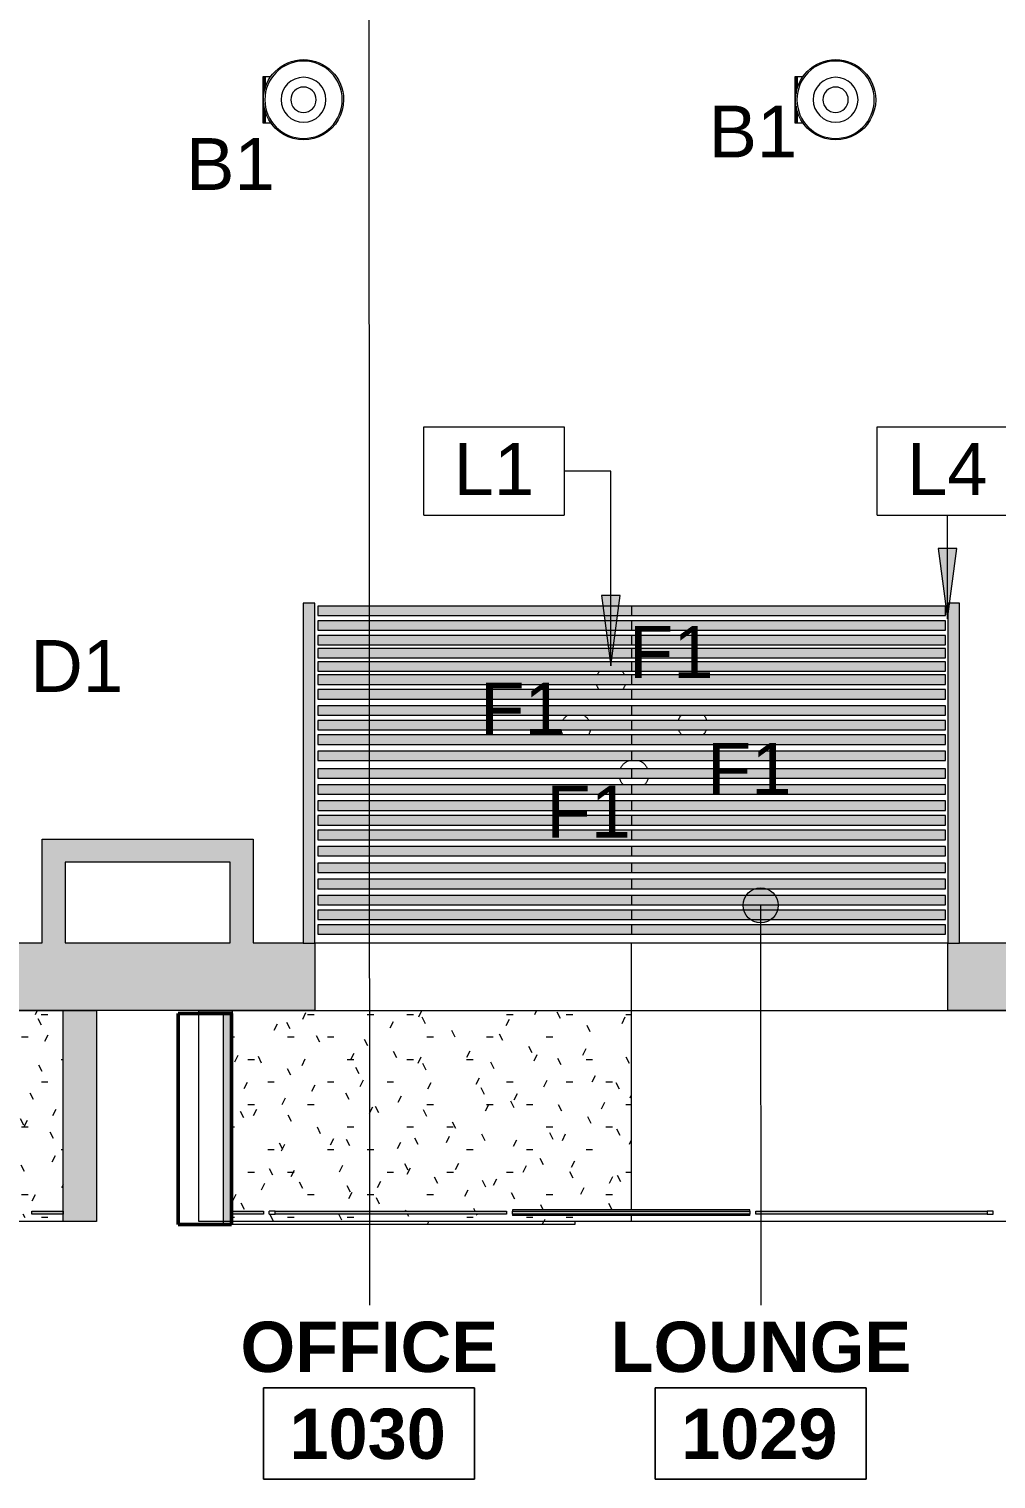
# Model space of a CAD drawing. Header units: inches. Extents: x 4387 to 7158, y 1246 to 2590.
# Drawn here: x 5449.2 to 5614.2, y 1260.9 to 1508.3 of the extents above; entities that cross this region are included whole.
import ezdxf

# ---------------------------------------------------------------- set-up
doc = ezdxf.new("R2010")
doc.units = ezdxf.units.IN
doc.header["$MEASUREMENT"] = 0
for name, color, linetype, lineweight in [('A-ANNO-KEYN', 231, 'Continuous', 9), ('A-AREA-IDEN', 2, 'Continuous', 9), ('A-CLNG', 13, 'Continuous', 13), ('A-CLNG-PATT', 13, 'Continuous', 13), ('A-DETL', 90, 'Continuous', 9), ('A-DETL-GENF', 92, 'Continuous', 9), ('A-GENM', 13, 'Continuous', 9), ('A-GLAZ-CURT', 52, 'Continuous', 13), ('A-GLAZ-CWMG', 51, 'Continuous', 13), ('A-WALL', 113, 'Continuous', 13), ('A-WALL-PATT', 111, 'Continuous', 13), ('E-LITE-EQPM', 33, 'Continuous', 9), ('E-LITE-EQPM-IDEN', 33, 'Continuous', 9)]:
    doc.layers.add(name, color=color, linetype=linetype, lineweight=lineweight)
doc.styles.add('Arial', font='arial.ttf', dxfattribs={"height": 8.851796})
doc.styles.add('Swis721 Lt BT_B', font='', dxfattribs={"height": 8.583975})
doc.styles.get('Swis721 Lt BT_B').set_extended_font_data('Swis721 Lt BT', bold=True)

# ---------------------------------------------------------------- blocks, each defined once
blk = doc.blocks.new('System Panel - Glazed-5120250-10TH FLOOR RCP')
at = {"layer": 'A-GLAZ-CURT'}
blk.add_hatch(color=10, dxfattribs=at).paths.add_polyline_path([(-19.25, 0.25), (-19.25, -0.25), (20.25, -0.25), (20.25, 0.25)], flags=0)
at = {"layer": 'A-GLAZ-CURT', "color": 55}
for p, q in [((-20.25, 0.25), (-20.25, -0.25)), ((-19.25, 0.25), (-20.25, 0.25)), ((-20.25, -0.25), (-19.25, -0.25))]:
    blk.add_line(p, q, dxfattribs=at)
at = {"layer": 'A-GLAZ-CURT', "color": 8, "lineweight": 20}
for p, q in [((-19.25, -0.25), (-19.25, 0.25)), ((-19.25, 0.25), (20.25, 0.25)), ((20.25, 0.25), (20.25, -0.25)), ((20.25, -0.25), (-19.25, -0.25))]:
    blk.add_line(p, q, dxfattribs=at)
blk = doc.blocks.new('System Panel - Glazed-4413610-10TH FLOOR RCP')
at = {"layer": 'A-GLAZ-CURT'}
blk.add_hatch(color=10, dxfattribs=at).paths.add_polyline_path([(20.25, 0.25), (-20.25, 0.25), (-20.25, -0.25), (20.25, -0.25)], flags=0)
at = {"layer": 'A-GLAZ-CURT', "color": 8, "lineweight": 20}
for p, q in [((-20.25, -0.25), (-20.25, 0.25)), ((-20.25, 0.25), (20.25, 0.25)), ((20.25, 0.25), (20.25, -0.25)), ((20.25, -0.25), (-20.25, -0.25))]:
    blk.add_line(p, q, dxfattribs=at)
blk = doc.blocks.new('System Panel - Glazed-5120251-10TH FLOOR RCP')
at = {"layer": 'A-GLAZ-CURT'}
blk.add_hatch(color=10, dxfattribs=at).paths.add_polyline_path([(-16.85, 0.25), (-20.25, 0.25), (-20.25, -0.25), (19.25, -0.25), (19.25, 0.25)], flags=0)
at = {"layer": 'A-GLAZ-CURT', "color": 8, "lineweight": 20}
for p, q in [((-20.25, -0.25), (-20.25, 0.25)), ((-20.25, 0.25), (19.25, 0.25)), ((19.25, 0.25), (19.25, -0.25)), ((19.25, -0.25), (-20.25, -0.25))]:
    blk.add_line(p, q, dxfattribs=at)
at = {"layer": 'A-GLAZ-CURT', "color": 55}
for p, q in [((20.25, 0.25), (19.25, 0.25)), ((20.25, 0.25), (20.25, -0.25)), ((19.25, -0.25), (20.25, -0.25))]:
    blk.add_line(p, q, dxfattribs=at)
blk = doc.blocks.new('System Panel - Glazed-5120255-10TH FLOOR RCP')
at = {"layer": 'A-GLAZ-CURT'}
blk.add_hatch(color=10, dxfattribs=at).paths.add_polyline_path([(-4.75, 0.25), (-4.75, -0.25), (0.58, -0.25), (0.58, 0.25)], flags=0)
at = {"layer": 'A-GLAZ-CURT', "color": 8, "lineweight": 20}
for p, q in [((-4.75, -0.25), (-4.75, 0.25)), ((-4.75, 0.25), (0.58, 0.25)), ((0.58, 0.25), (0.58, -0.25)), ((0.58, -0.25), (-4.75, -0.25))]:
    blk.add_line(p, q, dxfattribs=at)
blk = doc.blocks.new('Rectangular Mullion - 1_ Square-4413600-10TH FLOOR RCP')
at = {"layer": 'A-GLAZ-CWMG', "color": 55}
for p, q in [((5531.71, 1306.86), (5531.71, 1306.61)), ((5572.21, 1306.86), (5531.71, 1306.86)), ((5531.71, 1306.11), (5531.71, 1305.86)), ((5572.21, 1306.61), (5572.21, 1306.86)), ((5572.21, 1305.86), (5572.21, 1306.11)), ((5572.21, 1305.86), (5531.71, 1305.86))]:
    blk.add_line(p, q, dxfattribs=at)
blk = doc.blocks.new('System Panel - Glazed-5120256-10TH FLOOR RCP')
at = {"layer": 'A-GLAZ-CURT'}
blk.add_hatch(color=10, dxfattribs=at).paths.add_polyline_path([(0.58, -0.25), (0.58, 0.25), (-4.75, 0.25), (-4.75, -0.25)], flags=0)
at = {"layer": 'A-GLAZ-CURT', "color": 8, "lineweight": 20}
for p, q in [((-4.75, -0.25), (-4.75, 0.25)), ((-4.75, 0.25), (0.58, 0.25)), ((0.58, 0.25), (0.58, -0.25)), ((0.58, -0.25), (-4.75, -0.25))]:
    blk.add_line(p, q, dxfattribs=at)
blk = doc.blocks.new('L-Surface Mounted Downlight - B - DOWNLIGHT_ SURFACE MOUNTED-5054385-10TH FLOOR RCP')
at = {"layer": 'A-GENM'}
for p, q in [((-6.96, 3.92), (-5.54, 3.92)), ((-6.96, -3.92), (-6.96, 3.92)), ((-6.7, 3.92), (-6.7, 1.07)), ((-6.54, 1.94), (-6.54, 3.92)), ((-6.7, -1.07), (-6.7, -3.92)), ((-6.54, -3.92), (-6.54, -1.94)), ((-5.54, -3.92), (-6.96, -3.92))]:
    blk.add_line(p, q, dxfattribs=at)
at = {"layer": 'E-LITE-EQPM'}
for radius in [6.6, 3.83, 2.17]:
    blk.add_circle((0, 0), radius, dxfattribs=at)
for start, end in [(360, 180), (180, 360)]:
    blk.add_arc((0, 0), 6.84, start, end, dxfattribs=at)
blk = doc.blocks.new('Bulb_Fiction_Pendant_15732 - P1-5989572-10TH FLOOR RCP')
at = {"layer": 'E-LITE-EQPM', "flags": 128}
for points in [[(-2.24, 1.25), (-2.19, 1.34), (-2.14, 1.42), (-2.08, 1.5), (-2.02, 1.58), (-1.95, 1.66), (-1.88, 1.74), (-1.81, 1.81), (-1.74, 1.88), (-1.66, 1.94), (-1.58, 2), (-1.5, 2.06), (-1.42, 2.12)], [(1.34, 2.09), (1.43, 2.04), (1.51, 1.98), (1.58, 1.91), (1.66, 1.84), (1.73, 1.77), (1.8, 1.7), (1.87, 1.63), (1.93, 1.55), (1.99, 1.47), (2.05, 1.38), (2.1, 1.3), (2.14, 1.23)], [(-2.23, -1.27), (-2.27, -1.21), (-2.31, -1.12), (-2.36, -1.03), (-2.39, -0.94), (-2.43, -0.84), (-2.46, -0.75), (-2.49, -0.65), (-2.51, -0.55), (-2.53, -0.46), (-2.55, -0.38)], [(2.43, -0.4), (2.41, -0.5), (2.39, -0.6), (2.37, -0.7), (2.34, -0.79), (2.3, -0.89), (2.26, -0.98), (2.22, -1.07), (2.18, -1.16), (2.13, -1.25)]]:
    blk.add_lwpolyline(points, dxfattribs=at)
blk = doc.blocks.new('Bulb_Fiction_Pendant_15732 - P1-V147-10TH FLOOR RCP')
at = {"layer": 'E-LITE-EQPM', "flags": 128}
for points in [[(-2.38, 0.98), (-2.34, 1.07), (-2.29, 1.16), (-2.24, 1.25), (-2.19, 1.34), (-2.14, 1.42), (-2.08, 1.5), (-2.02, 1.58), (-1.95, 1.66), (-1.88, 1.74), (-1.81, 1.81), (-1.74, 1.88), (-1.66, 1.94), (-1.58, 2), (-1.5, 2.06), (-1.42, 2.12), (-1.33, 2.17), (-1.24, 2.22), (-1.15, 2.27), (-1.06, 2.31), (-0.97, 2.35), (-0.91, 2.37)], [(0.81, 2.37), (0.9, 2.33), (0.99, 2.29), (1.08, 2.25), (1.17, 2.2), (1.26, 2.15), (1.34, 2.09), (1.43, 2.04), (1.51, 1.98), (1.58, 1.91), (1.66, 1.84), (1.73, 1.77), (1.8, 1.7), (1.87, 1.63), (1.93, 1.55), (1.99, 1.47), (2.05, 1.38), (2.1, 1.3), (2.15, 1.21), (2.2, 1.12), (2.24, 1.03), (2.27, 0.98)], [(-1.85, -1.77), (-1.91, -1.7), (-1.98, -1.63), (-2.04, -1.55), (-2.1, -1.47), (-2.16, -1.38), (-2.22, -1.3), (-2.27, -1.21), (-2.31, -1.12), (-2.36, -1.03), (-2.39, -0.94), (-2.43, -0.84), (-2.46, -0.75), (-2.49, -0.65)], [(2.38, -0.63), (2.37, -0.7), (2.34, -0.79), (2.3, -0.89), (2.26, -0.98), (2.22, -1.07), (2.18, -1.16), (2.13, -1.25), (2.08, -1.34), (2.02, -1.42), (1.96, -1.5), (1.9, -1.58), (1.84, -1.66), (1.77, -1.74)]]:
    blk.add_lwpolyline(points, dxfattribs=at)
blk = doc.blocks.new('Bulb_Fiction_Pendant_15732 - P1-V148-10TH FLOOR RCP')
at = {"layer": 'E-LITE-EQPM', "flags": 128}
for points in [[(-2.47, 0.73), (-2.45, 0.79), (-2.41, 0.89), (-2.38, 0.98), (-2.34, 1.07), (-2.29, 1.16), (-2.24, 1.25), (-2.19, 1.34), (-2.14, 1.42), (-2.08, 1.5), (-2.02, 1.58)], [(1.87, 1.62), (1.93, 1.55), (1.99, 1.47), (2.05, 1.38), (2.1, 1.3), (2.15, 1.21), (2.2, 1.12), (2.24, 1.03), (2.28, 0.94), (2.32, 0.84), (2.35, 0.75)], [(-1.85, -1.77), (-1.91, -1.7), (-1.98, -1.63), (-2.04, -1.55), (-2.1, -1.47), (-2.16, -1.38), (-2.22, -1.3), (-2.27, -1.21), (-2.31, -1.12), (-2.36, -1.03), (-2.39, -0.94), (-2.42, -0.88)], [(2.3, -0.89), (2.26, -0.98), (2.22, -1.07), (2.18, -1.16), (2.13, -1.25), (2.08, -1.34), (2.02, -1.42), (1.96, -1.5), (1.9, -1.58), (1.84, -1.66), (1.77, -1.74)]]:
    blk.add_lwpolyline(points, dxfattribs=at)
blk = doc.blocks.new('Bulb_Fiction_Pendant_15732 - P1-V149-10TH FLOOR RCP')
at = {"layer": 'E-LITE-EQPM', "flags": 128}
for points in [[(-2.38, 0.98), (-2.34, 1.07), (-2.29, 1.16), (-2.24, 1.25), (-2.19, 1.34), (-2.14, 1.42), (-2.08, 1.5), (-2.02, 1.58)], [(1.87, 1.62), (1.93, 1.55), (1.99, 1.47), (2.05, 1.38), (2.1, 1.3), (2.15, 1.21), (2.2, 1.12), (2.24, 1.03), (2.27, 0.98)], [(-2.06, -1.52), (-2.1, -1.47), (-2.16, -1.38), (-2.22, -1.3), (-2.27, -1.21), (-2.31, -1.12), (-2.36, -1.03), (-2.39, -0.94), (-2.43, -0.84), (-2.46, -0.75), (-2.49, -0.65)], [(2.38, -0.63), (2.37, -0.7), (2.34, -0.79), (2.3, -0.89), (2.26, -0.98), (2.22, -1.07), (2.18, -1.16), (2.13, -1.25), (2.08, -1.34), (2.02, -1.42), (1.96, -1.5)]]:
    blk.add_lwpolyline(points, dxfattribs=at)
blk = doc.blocks.new('OTJ_ Room Tag - Room Name _ Number-360227-10TH FLOOR RCP')
at = {"layer": 'A-AREA-IDEN'}
for p, q in [((-0.1881, -0.1636), (-0.1881, -0.0018)), ((-0.1881, -0.0018), (0.1869, -0.0018)), ((0.1869, -0.0018), (-0.1881, -0.0018)), ((-0.1881, -0.0018), (-0.1881, -0.1636)), ((0.1869, -0.0018), (0.1869, -0.1636)), ((0.1869, -0.1636), (0.1869, -0.0018)), ((0.1869, -0.1636), (-0.1881, -0.1636)), ((-0.1881, -0.1636), (0.1869, -0.1636))]:
    blk.add_line(p, q, dxfattribs=at)
blk = doc.blocks.new('Keynote Tag - Keynote Number - Boxed-135510-10TH FLOOR RCP')
at = {"layer": 'A-ANNO-KEYN'}
for p, q in [((-0.125, -0.0792), (-0.125, 0.0781)), ((-0.125, 0.0781), (0.125, 0.0781)), ((0.125, 0.0781), (0.125, -0.0792)), ((-0.125, -0.0792), (0.125, -0.0792))]:
    blk.add_line(p, q, dxfattribs=at)

msp = doc.modelspace()

# ---------------------------------------------------------------- hatches: boundary and pattern name
at = {"layer": 'A-ANNO-KEYN'}
for points in [[(5605.92, 1407.65), (5607.5, 1419.65), (5604.34, 1419.65)], [(5548.49, 1399.63), (5550.07, 1411.63), (5546.91, 1411.63)]]:
    msp.add_hatch(color=256, dxfattribs=at).paths.add_polyline_path(points, flags=0)
at = {"layer": 'A-AREA-IDEN'}
h = msp.add_hatch(color=256, dxfattribs=at)
edge = h.paths.add_edge_path(flags=0)
edge.add_arc((5574.04, 1358.79), 3, 0, 360)
at = {"layer": 'A-CLNG-PATT'}
h = msp.add_hatch(dxfattribs=at)
h.set_pattern_fill('FP_9', color=10, style=0, pattern_type=2)
h.set_pattern_definition([(0, (1225.162, 0), (13.578, 3.84), [1.12, -9.064, 1.12, -9.064, -54.313]), (0, (1225.162, 0), (13.578, 3.84), [-20.368, 1.12, -19.247, 1.12, -9.064, -23.762]), (0, (1225.162, 0), (13.578, 3.84), [-50.919, 1.12, -5.669, 1.12, -15.853]), (117.039, (1230.254, 1.92), (-10.0683934, 12.0477965), [1.232, -9.969, 1.232, -9.969, -59.738]), (117.039, (1230.254, 1.92), (-10.0683934, 12.0477965), [-22.402, 1.232, -21.17, 1.232, -9.969, -26.135]), (117.039, (1230.254, 1.92), (-10.0683934, 12.0477965), [-56.004, 1.232, -6.235, 1.232, -17.436]), (242.961, (1231.951, 9.6), (-3.509961, -14.556441), [1.232, -9.969, 1.232, -9.969, -59.738]), (242.961, (1231.951, 9.6), (-3.509961, -14.556441), [-22.402, 1.232, -21.17, 1.232, -9.969, -26.135]), (242.961, (1231.951, 9.6), (-3.509961, -14.556441), [-56.004, 1.232, -6.235, 1.232, -17.436])])
h.paths.add_polyline_path([(5443.41, 1304.86), (5455.03, 1304.86), (5455.03, 1306.11), (5449.71, 1306.11), (5449.71, 1306.61), (5455.03, 1306.61), (5455.03, 1340.85), (5386.96, 1340.85), (5386.96, 1306.61), (5407.21, 1306.61), (5407.21, 1306.11), (5386.96, 1306.11), (5386.96, 1304.86), (5442.74, 1304.86)], flags=0)
h.paths.add_polyline_path([(5442.74, 1305.86), (5408.21, 1305.86), (5408.21, 1306.86), (5442.74, 1306.86), (5442.74, 1306.61), (5448.71, 1306.61), (5448.71, 1306.11), (5442.74, 1306.11)], flags=0)
for points in [[(5455.03, 1304.86), (5460.71, 1304.86), (5460.71, 1340.85), (5455.03, 1340.85), (5455.03, 1310.79)], [(5483.74, 1304.86), (5483.88, 1304.86), (5483.88, 1340.85), (5478.21, 1340.85), (5478.21, 1340.33), (5482.4, 1340.33), (5482.4, 1304.86)]]:
    msp.add_hatch(color=10, dxfattribs=at).paths.add_polyline_path(points, flags=0)
h = msp.add_hatch(dxfattribs=at)
h.set_pattern_fill('FP_8', color=10, style=0, pattern_type=2)
h.set_pattern_definition([(0, (1165.346, 0), (13.578, 3.84), [1.12, -9.064, 1.12, -9.064, -54.313]), (0, (1165.346, 0), (13.578, 3.84), [-20.368, 1.12, -19.247, 1.12, -9.064, -23.762]), (0, (1165.346, 0), (13.578, 3.84), [-50.919, 1.12, -5.669, 1.12, -15.853]), (117.039, (1170.438, 1.92), (-10.0683934, 12.0477965), [1.232, -9.969, 1.232, -9.969, -59.738]), (117.039, (1170.438, 1.92), (-10.0683934, 12.0477965), [-22.402, 1.232, -21.17, 1.232, -9.969, -26.135]), (117.039, (1170.438, 1.92), (-10.0683934, 12.0477965), [-56.004, 1.232, -6.235, 1.232, -17.436]), (242.961, (1172.135, 9.6), (-3.509961, -14.556441), [1.232, -9.969, 1.232, -9.969, -59.738]), (242.961, (1172.135, 9.6), (-3.509961, -14.556441), [-22.402, 1.232, -21.17, 1.232, -9.969, -26.135]), (242.961, (1172.135, 9.6), (-3.509961, -14.556441), [-56.004, 1.232, -6.235, 1.232, -17.436])])
h.paths.add_polyline_path([(5490.21, 1304.86), (5551.96, 1304.86), (5551.96, 1305.86), (5531.71, 1305.86), (5531.71, 1306.86), (5551.96, 1306.86), (5551.96, 1340.85), (5483.88, 1340.85), (5483.88, 1306.61), (5489.21, 1306.61), (5489.21, 1306.11), (5483.88, 1306.11), (5483.88, 1304.86), (5489.21, 1304.86)], flags=0)
h.paths.add_polyline_path([(5491.21, 1306.11), (5490.21, 1306.11), (5490.21, 1306.61), (5530.71, 1306.61), (5530.71, 1306.11)], flags=0)
at = {"layer": 'A-CLNG-PATT', "lineweight": 9}
h = msp.add_hatch(dxfattribs=at)
h.set_pattern_fill('FP_43', color=256, style=0, pattern_type=2)
h.set_pattern_definition([(0, (0, 0), (15.36, 3.84), [1.267, -10.253, 1.267, -10.253, -61.44]), (0, (0, 0), (15.36, 3.84), [-23.04, 1.267, -21.773, 1.267, -10.253, -26.88]), (0, (0, 0), (15.36, 3.84), [-57.6, 1.267, -6.413, 1.267, -17.933]), (120, (5.76, 1.92), (-11.0055376, 11.3821502), [1.267, -10.253, 1.267, -10.253, -61.44]), (120, (5.76, 1.92), (-11.0055376, 11.3821502), [-23.04, 1.267, -21.773, 1.267, -10.253, -26.88]), (120, (5.76, 1.92), (-11.0055376, 11.3821502), [-57.6, 1.267, -6.413, 1.267, -17.933]), (240, (7.68, 9.6), (-4.3544624, -15.2221502), [1.267, -10.253, 1.267, -10.253, -61.44]), (240, (7.68, 9.6), (-4.3544624, -15.2221502), [-23.04, 1.267, -21.773, 1.267, -10.253, -26.88]), (240, (7.68, 9.6), (-4.3544624, -15.2221502), [-57.6, 1.267, -6.413, 1.267, -17.933])])
h.paths.add_polyline_path([(5482.4, 1304.34), (5483.74, 1304.34), (5483.74, 1304.86), (5482.4, 1304.86)], flags=0)
at = {"layer": 'A-CLNG-PATT'}
h = msp.add_hatch(dxfattribs=at)
h.set_pattern_fill('FP_44', color=256, style=0, pattern_type=2)
h.set_pattern_definition([(0, (1165.315, 0), (13.578, 3.84), [1.12, -9.064, 1.12, -9.064, -54.313]), (0, (1165.315, 0), (13.578, 3.84), [-20.368, 1.12, -19.247, 1.12, -9.064, -23.762]), (0, (1165.315, 0), (13.578, 3.84), [-50.919, 1.12, -5.669, 1.12, -15.853]), (117.039, (1170.407, 1.92), (-10.0683934, 12.0477965), [1.232, -9.969, 1.232, -9.969, -59.738]), (117.039, (1170.407, 1.92), (-10.0683934, 12.0477965), [-22.402, 1.232, -21.17, 1.232, -9.969, -26.135]), (117.039, (1170.407, 1.92), (-10.0683934, 12.0477965), [-56.004, 1.232, -6.235, 1.232, -17.436]), (242.961, (1172.104, 9.6), (-3.509961, -14.556441), [1.232, -9.969, 1.232, -9.969, -59.738]), (242.961, (1172.104, 9.6), (-3.509961, -14.556441), [-22.402, 1.232, -21.17, 1.232, -9.969, -26.135]), (242.961, (1172.104, 9.6), (-3.509961, -14.556441), [-56.004, 1.232, -6.235, 1.232, -17.436])])
h.paths.add_polyline_path([(5483.74, 1304.34), (5542.36, 1304.34), (5542.36, 1304.86), (5483.74, 1304.86)], flags=0)
at = {"layer": 'A-DETL-GENF'}
h = msp.add_hatch(color=7, dxfattribs=at)
h.paths.add_polyline_path([(5497.96, 1352.35), (5497.96, 1410.35), (5495.96, 1410.35), (5495.96, 1352.35)], flags=0)
h.paths.add_polyline_path([(5607.96, 1352.35), (5607.96, 1410.35), (5605.96, 1410.35), (5605.96, 1352.35)], flags=0)
for points in [[(5499.48, 1408.23), (5552, 1408.23), (5552, 1409.84), (5498.5, 1409.84), (5498.5, 1408.23)], [(5583.42, 1408.23), (5605.61, 1408.23), (5605.61, 1409.84), (5552, 1409.84), (5552, 1408.23), (5581.37, 1408.23)], [(5499.48, 1405.73), (5552, 1405.73), (5552, 1407.34), (5498.5, 1407.34), (5498.5, 1405.73)], [(5583.42, 1405.73), (5605.61, 1405.73), (5605.61, 1407.34), (5552, 1407.34), (5552, 1405.73), (5581.37, 1405.73)], [(5547.53, 1403.23), (5552, 1403.23), (5552, 1404.84), (5498.5, 1404.84), (5498.5, 1403.23), (5547.16, 1403.23)], [(5548.08, 1400.98), (5552, 1400.98), (5552, 1402.59), (5498.5, 1402.59), (5498.5, 1400.98), (5548.06, 1400.98)], [(5605.61, 1403.23), (5605.61, 1404.84), (5552, 1404.84), (5552, 1403.23), (5581.37, 1403.23)], [(5564.13, 1400.98), (5605.61, 1400.98), (5605.61, 1402.59), (5552, 1402.59), (5552, 1400.98), (5555.51, 1400.98)], [(5548.55, 1398.73), (5552, 1398.73), (5552, 1400.34), (5498.5, 1400.34), (5498.5, 1398.73), (5548.49, 1398.73)], [(5552.11, 1398.73), (5605.61, 1398.73), (5605.61, 1400.34), (5552, 1400.34), (5552, 1398.73)], [(5498.5, 1396.48), (5552, 1396.48), (5552, 1398.09), (5498.5, 1398.09)], [(5581.37, 1396.48), (5605.61, 1396.48), (5605.61, 1398.09), (5552, 1398.09), (5552, 1396.48), (5564.13, 1396.48)], [(5498.5, 1393.98), (5552, 1393.98), (5552, 1395.59), (5498.5, 1395.59)], [(5581.37, 1393.98), (5605.61, 1393.98), (5605.61, 1395.59), (5552, 1395.59), (5552, 1393.98), (5564.13, 1393.98)], [(5542.25, 1391.23), (5552, 1391.23), (5552, 1392.84), (5498.5, 1392.84), (5498.5, 1391.23), (5542.25, 1391.23)], [(5581.37, 1391.23), (5605.61, 1391.23), (5605.61, 1392.84), (5552, 1392.84), (5552, 1391.23), (5572.75, 1391.23)], [(5506.11, 1388.73), (5552, 1388.73), (5552, 1390.34), (5498.5, 1390.34), (5498.5, 1388.73)], [(5581.37, 1388.73), (5605.61, 1388.73), (5605.61, 1390.34), (5552, 1390.34), (5552, 1388.73), (5572.75, 1388.73)], [(5503.61, 1386.23), (5552, 1386.23), (5552, 1387.84), (5498.5, 1387.84), (5498.5, 1386.23)], [(5581.37, 1386.23), (5605.61, 1386.23), (5605.61, 1387.84), (5552, 1387.84), (5552, 1386.23), (5572.75, 1386.23)], [(5546.88, 1383.48), (5552, 1383.48), (5552, 1385.09), (5498.5, 1385.09), (5498.5, 1383.48), (5544.11, 1383.48)], [(5581.37, 1383.48), (5605.61, 1383.48), (5605.61, 1385.09), (5552, 1385.09), (5552.01, 1383.48), (5572.75, 1383.48)], [(5498.5, 1380.48), (5552, 1380.52), (5552, 1382.09), (5498.5, 1382.09), (5498.5, 1381.12)], [(5581.37, 1380.48), (5605.61, 1380.48), (5605.61, 1382.09), (5552, 1382.09), (5552.04, 1380.48), (5564.13, 1380.48)], [(5498.5, 1377.73), (5552, 1377.73), (5551.96, 1379.34), (5498.5, 1379.34)], [(5581.37, 1377.73), (5605.61, 1377.73), (5605.61, 1379.34), (5552, 1379.29), (5552, 1377.73), (5564.13, 1377.73)], [(5512.39, 1374.98), (5552, 1374.98), (5552, 1376.59), (5498.5, 1376.59), (5498.5, 1374.98)], [(5581.37, 1374.98), (5605.61, 1374.98), (5605.61, 1376.59), (5552, 1376.59), (5552, 1374.98), (5564.13, 1374.98)], [(5512.39, 1372.48), (5552, 1372.48), (5552, 1374.09), (5498.5, 1374.09), (5498.5, 1372.48)], [(5581.37, 1372.48), (5605.61, 1372.48), (5605.61, 1374.09), (5552, 1374.09), (5552, 1372.48), (5564.13, 1372.48)], [(5498.5, 1369.97), (5552, 1369.97), (5552, 1371.58), (5498.5, 1371.58), (5498.5, 1370.08)], [(5581.37, 1369.97), (5605.61, 1369.97), (5605.61, 1371.58), (5552, 1371.58), (5552, 1369.97), (5564.13, 1369.97)], [(5512.39, 1367.22), (5552, 1367.22), (5552, 1368.83), (5498.5, 1368.83), (5498.5, 1367.22)], [(5564.13, 1367.22), (5605.61, 1367.22), (5605.61, 1368.83), (5552, 1368.83), (5552, 1367.22), (5552.11, 1367.22)], [(5512.39, 1364.36), (5552, 1364.36), (5552, 1365.97), (5498.5, 1365.97), (5498.5, 1364.36)], [(5581.37, 1364.36), (5605.61, 1364.36), (5605.61, 1365.97), (5552, 1365.97), (5552, 1364.36), (5564.13, 1364.36)], [(5512.39, 1361.61), (5552, 1361.61), (5552, 1363.22), (5498.5, 1363.22), (5498.5, 1361.61)], [(5581.37, 1361.61), (5605.61, 1361.61), (5605.61, 1363.22), (5552, 1363.22), (5552, 1361.61), (5564.13, 1361.61)], [(5512.39, 1358.86), (5552, 1358.86), (5552, 1360.47), (5498.5, 1360.47), (5498.5, 1358.86)], [(5581.37, 1358.86), (5605.61, 1358.86), (5605.61, 1360.47), (5552, 1360.47), (5552, 1358.86), (5564.13, 1358.86)], [(5552, 1356.36), (5552, 1357.97), (5498.5, 1357.97), (5498.5, 1356.36), (5512.39, 1356.36)], [(5605.61, 1356.36), (5605.61, 1357.97), (5552, 1357.97), (5552, 1356.36), (5581.37, 1356.36)], [(5552, 1353.85), (5552, 1355.46), (5498.5, 1355.46), (5498.5, 1353.85), (5512.39, 1353.85)], [(5552, 1353.85), (5605.61, 1353.85), (5605.61, 1355.46), (5552, 1355.46)]]:
    msp.add_hatch(color=7, dxfattribs=at).paths.add_polyline_path(points, flags=0)
at = {"layer": 'A-WALL-PATT', "lineweight": 9}
for points in [[(5451.46, 1366.14), (5483.52, 1366.14), (5483.52, 1370.08), (5451.46, 1370.08)], [(5483.52, 1352.36), (5487.46, 1352.36), (5487.46, 1370.08), (5483.52, 1370.08), (5483.52, 1357.73)], [(5455.39, 1352.36), (5455.39, 1366.14), (5451.46, 1366.14), (5451.46, 1352.36)], [(5483.88, 1340.86), (5497.96, 1340.86), (5497.96, 1352.35), (5440.96, 1352.35), (5440.96, 1340.86), (5483.74, 1340.86)], [(5662.96, 1340.86), (5662.96, 1352.36), (5605.96, 1352.35), (5605.96, 1340.86), (5650.36, 1340.86)]]:
    msp.add_hatch(color=7, dxfattribs=at).paths.add_polyline_path(points, flags=0)

# ---------------------------------------------------------------- linework, layer by layer
at = {"layer": 'A-ANNO-KEYN'}
for p, q in [((5548.49, 1432.87), (5540.55, 1432.87)), ((5548.49, 1399.63), (5548.49, 1432.87)), ((5605.92, 1407.65), (5605.92, 1425.32)), ((5607.5, 1419.65), (5604.34, 1419.65)), ((5604.34, 1419.65), (5605.92, 1407.65)), ((5605.92, 1407.65), (5607.5, 1419.65)), ((5550.07, 1411.63), (5546.91, 1411.63)), ((5546.91, 1411.63), (5548.49, 1399.63)), ((5548.49, 1399.63), (5550.07, 1411.63))]:
    msp.add_line(p, q, dxfattribs=at)
at = {"layer": 'A-AREA-IDEN'}
for p, q in [((5507.21, 1536.45), (5507.28, 1290.6)), ((5574.04, 1358.79), (5574.1, 1290.6))]:
    msp.add_line(p, q, dxfattribs=at)
msp.add_circle((5574.04, 1358.79), 3, dxfattribs=at)
at = {"layer": 'A-CLNG'}
for p, q in [((5497.96, 1352.36), (5605.96, 1352.36)), ((5482.4, 1304.34), (5482.4, 1340.33)), ((5542.36, 1304.34), (5483.74, 1304.34)), ((5542.36, 1304.86), (5542.36, 1304.34))]:
    msp.add_line(p, q, dxfattribs=at)
at = {"layer": 'A-CLNG', "color": 55}
for p, q in [((5329.99, 1340.85), (5455.03, 1340.85)), ((5483.88, 1340.85), (5620.03, 1340.85)), ((5551.96, 1340.85), (5551.96, 1306.86)), ((5455.03, 1304.86), (5318.88, 1304.86)), ((5620.03, 1304.86), (5483.88, 1304.86)), ((5551.96, 1305.86), (5551.96, 1304.86))]:
    msp.add_line(p, q, dxfattribs=at)
at = {"layer": 'A-CLNG', "color": 8, "lineweight": 20}
for p, q in [((5455.03, 1304.86), (5455.03, 1340.85)), ((5455.03, 1340.85), (5460.71, 1340.85)), ((5460.71, 1340.85), (5460.71, 1304.86)), ((5478.21, 1304.86), (5478.21, 1340.85)), ((5478.21, 1340.85), (5483.88, 1340.85)), ((5483.88, 1340.85), (5483.88, 1304.86)), ((5460.71, 1304.86), (5455.03, 1304.86)), ((5483.88, 1304.86), (5478.21, 1304.86))]:
    msp.add_line(p, q, dxfattribs=at)
at = {"layer": 'A-CLNG', "lineweight": 50}
for p, q in [((5474.64, 1304.34), (5474.64, 1340.33)), ((5474.64, 1340.33), (5483.74, 1340.33)), ((5483.74, 1340.33), (5483.74, 1304.34)), ((5483.74, 1304.34), (5474.64, 1304.34))]:
    msp.add_line(p, q, dxfattribs=at)
at = {"layer": 'A-DETL'}
for p, q in [((5497.96, 1410.35), (5495.96, 1410.35)), ((5495.96, 1410.35), (5495.96, 1352.35)), ((5497.96, 1352.35), (5497.96, 1410.35)), ((5607.96, 1410.35), (5605.96, 1410.35)), ((5605.96, 1410.35), (5605.96, 1352.35)), ((5607.96, 1352.35), (5607.96, 1410.35)), ((5552, 1409.84), (5498.5, 1409.84)), ((5498.5, 1409.84), (5498.5, 1408.23)), ((5498.5, 1408.23), (5552, 1408.23)), ((5605.61, 1409.84), (5552, 1409.84)), ((5552, 1409.84), (5552, 1408.23)), ((5552, 1408.23), (5605.61, 1408.23)), ((5605.61, 1408.23), (5605.61, 1409.84)), ((5552, 1407.34), (5498.5, 1407.34)), ((5498.5, 1407.34), (5498.5, 1405.73)), ((5498.5, 1405.73), (5552, 1405.73)), ((5605.61, 1407.34), (5552, 1407.34)), ((5552, 1407.34), (5552, 1405.73)), ((5552, 1405.73), (5605.61, 1405.73)), ((5605.61, 1405.73), (5605.61, 1407.34)), ((5552, 1404.84), (5498.5, 1404.84)), ((5498.5, 1404.84), (5498.5, 1403.23)), ((5498.5, 1403.23), (5552, 1403.23)), ((5552, 1402.59), (5498.5, 1402.59)), ((5498.5, 1402.59), (5498.5, 1400.98)), ((5605.61, 1404.84), (5552, 1404.84)), ((5552, 1404.84), (5552, 1403.23)), ((5552, 1403.23), (5605.61, 1403.23)), ((5605.61, 1402.59), (5552, 1402.59)), ((5552, 1402.59), (5552, 1400.98)), ((5605.61, 1403.23), (5605.61, 1404.84)), ((5605.61, 1400.98), (5605.61, 1402.59)), ((5498.5, 1400.98), (5552, 1400.98)), ((5552, 1400.34), (5498.5, 1400.34)), ((5498.5, 1400.34), (5498.5, 1398.73)), ((5552, 1400.98), (5605.61, 1400.98)), ((5605.61, 1400.34), (5552, 1400.34)), ((5552, 1400.34), (5552, 1398.73)), ((5605.61, 1398.73), (5605.61, 1400.34)), ((5498.5, 1398.73), (5552, 1398.73)), ((5552, 1398.09), (5498.5, 1398.09)), ((5498.5, 1398.09), (5498.5, 1396.48)), ((5552, 1398.73), (5605.61, 1398.73)), ((5605.61, 1398.09), (5552, 1398.09)), ((5552, 1398.09), (5552, 1396.48)), ((5605.61, 1396.48), (5605.61, 1398.09)), ((5498.5, 1396.48), (5552, 1396.48)), ((5552, 1395.59), (5498.5, 1395.59)), ((5498.5, 1395.59), (5498.5, 1393.98)), ((5552, 1396.48), (5605.61, 1396.48)), ((5605.61, 1395.59), (5552, 1395.59)), ((5552, 1395.59), (5552, 1393.98)), ((5605.61, 1393.98), (5605.61, 1395.59)), ((5498.5, 1393.98), (5552, 1393.98)), ((5552, 1392.84), (5498.5, 1392.84)), ((5498.5, 1392.84), (5498.5, 1391.23)), ((5552, 1393.98), (5605.61, 1393.98)), ((5605.61, 1392.84), (5552, 1392.84)), ((5552, 1392.84), (5552, 1391.23)), ((5605.61, 1391.23), (5605.61, 1392.84)), ((5498.5, 1391.23), (5552, 1391.23)), ((5552, 1390.34), (5498.5, 1390.34)), ((5498.5, 1390.34), (5498.5, 1388.73)), ((5552, 1391.23), (5605.61, 1391.23)), ((5605.61, 1390.34), (5552, 1390.34)), ((5552, 1390.34), (5552, 1388.73)), ((5605.61, 1388.73), (5605.61, 1390.34)), ((5498.5, 1388.73), (5552, 1388.73)), ((5552, 1387.84), (5498.5, 1387.84)), ((5498.5, 1387.84), (5498.5, 1386.23)), ((5552, 1388.73), (5605.61, 1388.73)), ((5605.61, 1387.84), (5552, 1387.84)), ((5552, 1387.84), (5552, 1386.23)), ((5605.61, 1386.23), (5605.61, 1387.84)), ((5498.5, 1386.23), (5552, 1386.23)), ((5552, 1386.23), (5605.61, 1386.23)), ((5552, 1385.09), (5498.5, 1385.09)), ((5498.5, 1385.09), (5498.5, 1383.48)), ((5498.5, 1383.48), (5552, 1383.48)), ((5605.61, 1385.09), (5552, 1385.09)), ((5552, 1385.09), (5552, 1383.48)), ((5552, 1383.48), (5605.61, 1383.48)), ((5605.61, 1383.48), (5605.61, 1385.09)), ((5552, 1382.09), (5498.5, 1382.09)), ((5498.5, 1382.09), (5498.5, 1380.48)), ((5498.5, 1380.48), (5552, 1380.48)), ((5605.61, 1382.09), (5552, 1382.09)), ((5552, 1382.09), (5552, 1380.48)), ((5552, 1380.48), (5605.61, 1380.48)), ((5605.61, 1380.48), (5605.61, 1382.09)), ((5552, 1379.34), (5498.5, 1379.34)), ((5498.5, 1379.34), (5498.5, 1377.73)), ((5605.61, 1379.34), (5552, 1379.34)), ((5552, 1379.34), (5552, 1377.73)), ((5605.61, 1377.73), (5605.61, 1379.34)), ((5498.5, 1377.73), (5552, 1377.73)), ((5552, 1376.59), (5498.5, 1376.59)), ((5498.5, 1376.59), (5498.5, 1374.98)), ((5552, 1377.73), (5605.61, 1377.73)), ((5605.61, 1376.59), (5552, 1376.59)), ((5552, 1376.59), (5552, 1374.98)), ((5605.61, 1374.98), (5605.61, 1376.59)), ((5498.5, 1374.98), (5552, 1374.98)), ((5552, 1374.09), (5498.5, 1374.09)), ((5498.5, 1374.09), (5498.5, 1372.48)), ((5552, 1374.98), (5605.61, 1374.98)), ((5605.61, 1374.09), (5552, 1374.09)), ((5552, 1374.09), (5552, 1372.48)), ((5605.61, 1372.48), (5605.61, 1374.09)), ((5498.5, 1372.48), (5552, 1372.48)), ((5552, 1371.58), (5498.5, 1371.58)), ((5498.5, 1371.58), (5498.5, 1369.97)), ((5552, 1372.48), (5605.61, 1372.48)), ((5605.61, 1371.58), (5552, 1371.58)), ((5552, 1371.58), (5552, 1369.97)), ((5605.61, 1369.97), (5605.61, 1371.58)), ((5498.5, 1369.97), (5552, 1369.97)), ((5552, 1368.83), (5498.5, 1368.83)), ((5498.5, 1368.83), (5498.5, 1367.22)), ((5552, 1369.97), (5605.61, 1369.97)), ((5605.61, 1368.83), (5552, 1368.83)), ((5552, 1368.83), (5552, 1367.22)), ((5605.61, 1367.22), (5605.61, 1368.83)), ((5498.5, 1367.22), (5552, 1367.22)), ((5552, 1365.97), (5498.5, 1365.97)), ((5498.5, 1365.97), (5498.5, 1364.36)), ((5552, 1367.22), (5605.61, 1367.22)), ((5605.61, 1365.97), (5552, 1365.97)), ((5552, 1365.97), (5552, 1364.36)), ((5605.61, 1364.36), (5605.61, 1365.97)), ((5498.5, 1364.36), (5552, 1364.36)), ((5552, 1363.22), (5498.5, 1363.22)), ((5498.5, 1363.22), (5498.5, 1361.61)), ((5552, 1364.36), (5605.61, 1364.36)), ((5605.61, 1363.22), (5552, 1363.22)), ((5552, 1363.22), (5552, 1361.61)), ((5605.61, 1361.61), (5605.61, 1363.22)), ((5498.5, 1361.61), (5552, 1361.61)), ((5552, 1361.61), (5605.61, 1361.61)), ((5552, 1360.47), (5498.5, 1360.47)), ((5498.5, 1360.47), (5498.5, 1358.86)), ((5498.5, 1358.86), (5552, 1358.86)), ((5605.61, 1360.47), (5552, 1360.47)), ((5552, 1360.47), (5552, 1358.86)), ((5552, 1358.86), (5605.61, 1358.86)), ((5605.61, 1358.86), (5605.61, 1360.47)), ((5552, 1357.97), (5498.5, 1357.97)), ((5498.5, 1357.97), (5498.5, 1356.36)), ((5498.5, 1356.36), (5552, 1356.36)), ((5605.61, 1357.97), (5552, 1357.97)), ((5552, 1357.97), (5552, 1356.36)), ((5552, 1356.36), (5605.61, 1356.36)), ((5605.61, 1356.36), (5605.61, 1357.97)), ((5552, 1355.46), (5498.5, 1355.46)), ((5498.5, 1355.46), (5498.5, 1353.85)), ((5498.5, 1353.85), (5552, 1353.85)), ((5605.61, 1355.46), (5552, 1355.46)), ((5552, 1355.46), (5552, 1353.85)), ((5552, 1353.85), (5605.61, 1353.85)), ((5605.61, 1353.85), (5605.61, 1355.46)), ((5495.96, 1352.35), (5497.96, 1352.35)), ((5605.96, 1352.35), (5607.96, 1352.35))]:
    msp.add_line(p, q, dxfattribs=at)
at = {"layer": 'A-WALL', "color": 8, "lineweight": 20}
for p, q in [((5451.46, 1370.08), (5487.46, 1370.08)), ((5451.46, 1352.36), (5451.46, 1370.08)), ((5487.46, 1370.08), (5487.46, 1352.36)), ((5483.52, 1366.14), (5455.39, 1366.14)), ((5455.39, 1366.14), (5455.39, 1352.36)), ((5483.52, 1352.36), (5483.52, 1366.14)), ((5440.96, 1352.36), (5451.46, 1352.36)), ((5455.39, 1352.36), (5483.52, 1352.36)), ((5487.46, 1352.36), (5495.96, 1352.36)), ((5497.96, 1352.35), (5497.96, 1340.86)), ((5605.96, 1340.86), (5605.96, 1352.35)), ((5607.96, 1352.36), (5616.46, 1352.36)), ((5497.96, 1340.86), (5440.96, 1340.86)), ((5662.96, 1340.86), (5605.96, 1340.86))]:
    msp.add_line(p, q, dxfattribs=at)
at = {"layer": 'A-WALL', "color": 55}
for p, q in [((5605.96, 1352.35), (5497.96, 1352.35)), ((5551.96, 1352.35), (5551.96, 1340.85))]:
    msp.add_line(p, q, dxfattribs=at)

# ---------------------------------------------------------------- block references
at = {"layer": 'A-ANNO-KEYN', "xscale": 95.99999999999994, "yscale": 95.99999999999994, "zscale": 95.99999999999994}
for p in [(5528.55, 1432.92), (5605.92, 1432.92)]:
    msp.add_blockref('Keynote Tag - Keynote Number - Boxed-135510-10TH FLOOR RCP', p, dxfattribs=at)
at = {"layer": 'A-AREA-IDEN', "xscale": 95.99999999999994, "yscale": 95.99999999999994, "zscale": 95.99999999999994}
for p in [(5507.27, 1276.62), (5574.09, 1276.62)]:
    msp.add_blockref('OTJ_ Room Tag - Room Name _ Number-360227-10TH FLOOR RCP', p, dxfattribs=at)
at = {"layer": 'A-GLAZ-CURT', "color": 55}
msp.add_blockref('System Panel - Glazed-5120256-10TH FLOOR RCP', (5454.46, 1306.36), dxfattribs=at)
at = {"layer": 'A-GLAZ-CURT', "color": 55, "rotation": 180}
for name, p in [('System Panel - Glazed-5120255-10TH FLOOR RCP', (5484.46, 1306.36)), ('System Panel - Glazed-5120251-10TH FLOOR RCP', (5510.46, 1306.36)), ('System Panel - Glazed-4413610-10TH FLOOR RCP', (5551.96, 1306.36)), ('System Panel - Glazed-5120250-10TH FLOOR RCP', (5593.46, 1306.36))]:
    msp.add_blockref(name, p, dxfattribs=at)
at = {"layer": 'A-GLAZ-CWMG', "color": 55}
msp.add_blockref('Rectangular Mullion - 1_ Square-4413600-10TH FLOOR RCP', (0, 0), dxfattribs=at)
at = {"layer": 'E-LITE-EQPM', "extrusion": (0, 0, -1), "rotation": 180}
for p in [(-5496.05, 1496.21), (-5586.84, 1496.21)]:
    msp.add_blockref('L-Surface Mounted Downlight - B - DOWNLIGHT_ SURFACE MOUNTED-5054385-10TH FLOOR RCP', p, dxfattribs=at)
at = {"layer": 'E-LITE-EQPM'}
for name, p in [('Bulb_Fiction_Pendant_15732 - P1-V149-10TH FLOOR RCP', (5548.55, 1397.11)), ('Bulb_Fiction_Pendant_15732 - P1-5989572-10TH FLOOR RCP', (5542.55, 1389.11)), ('Bulb_Fiction_Pendant_15732 - P1-V148-10TH FLOOR RCP', (5562.48, 1389.61)), ('Bulb_Fiction_Pendant_15732 - P1-V147-10TH FLOOR RCP', (5552.48, 1381.11))]:
    msp.add_blockref(name, p, dxfattribs=at)

# ---------------------------------------------------------------- texts
at = {"layer": 'A-AREA-IDEN', "char_height": 8.584, "attachment_point": 2, "line_spacing_factor": 0.998538, "style": 'Swis721 Lt BT_B'}
for s, insert, width in [('OFFICE', (5507.28, 1287.76), 49.572), ('LOUNGE', (5574.1, 1287.76), 58.212), ('1030', (5506.99, 1272.93), 30.672), ('1029', (5573.82, 1272.93), 30.672)]:
    msp.add_mtext(s, dxfattribs=dict(at, insert=insert, width=width))
at = {"layer": 'E-LITE-EQPM-IDEN', "char_height": 8.852, "attachment_point": 2, "line_spacing_factor": 0.938532, "style": 'Arial'}
for s, insert, width in [('B1', (5572.73, 1495.22), 18.036), ('B1', (5483.57, 1489.67), 18.036), ('F1', (5558.79, 1406.42), 17.172), ('D1', (5457.36, 1404.04), 18.792), ('F1', (5533.4, 1396.77), 17.172), ('F1', (5572.1, 1386.5), 17.172), ('F1', (5544.71, 1379.2), 17.172)]:
    msp.add_mtext(s, dxfattribs=dict(at, insert=insert, width=width))

# ---------------------------------------------------------------- next in the draw order: texts
at = {"layer": 'A-ANNO-KEYN', "char_height": 8.852, "width": 16.416, "attachment_point": 2, "line_spacing_factor": 0.938532, "style": 'Arial', "bg_fill": 3, "box_fill_scale": 1.25, "bg_fill_color": 0, "bg_fill_transparency": 0}
for s, insert in [('L1', (5528.53, 1437.64)), ('L4', (5605.89, 1437.64))]:
    msp.add_mtext(s, dxfattribs=dict(at, insert=insert))

doc.saveas('drawing.dxf')
